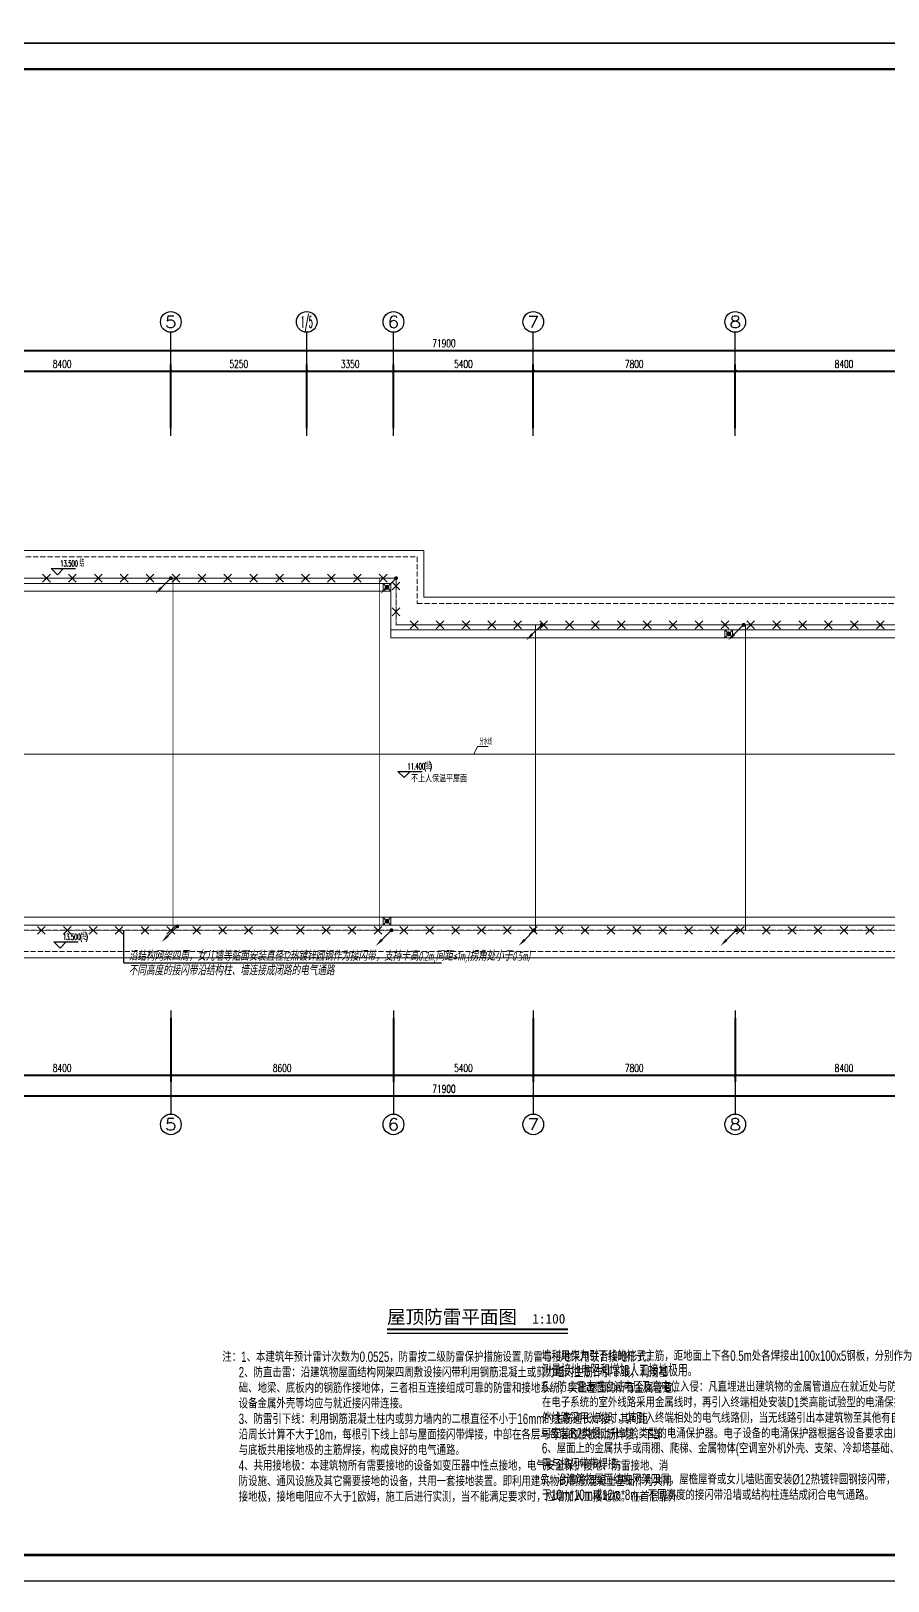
# Model space of a CAD drawing. Extents: x 491024 to 1725648, y 860327 to 1705161.
# Drawn here: x 884631 to 917731, y 1052919 to 1112794 of the extents above; entities that cross this region are included whole.
import ezdxf
from ezdxf.enums import TextEntityAlignment as Align

# ---------------------------------------------------------------- set-up
doc = ezdxf.new("R2010")
doc.units = 0
doc.header["$LTSCALE"] = 1000
doc.header["$MEASUREMENT"] = 0
doc.linetypes.add('DASH', pattern=[0.35, 0.25, -0.1])
doc.layers.get('Defpoints').update_dxf_attribs({"color": 8})
for name, color, linetype in [('AXIS', 8, 'Continuous'), ('AXIS_TEXT', 8, 'Continuous'), ('C-AXIS(轴号)', 8, 'Continuous'), ('C-AXIS-T(字)', 8, 'Continuous'), ('DIM-照明', 3, 'Continuous'), ('DIM_ELEV', 8, 'Continuous'), ('DIM_SYMB', 8, 'Continuous'), ('LWIRE', 4, 'Continuous'), ('PUB_TEXT', 8, 'Continuous'), ('WIRE-避雷', 4, 'Continuous'), ('图框', 140, 'Continuous')]:
    doc.layers.add(name, color=color, linetype=linetype)
for name, color, linetype, lineweight in [('LVTRY', 8, 'Continuous', 13), ('WALL', 8, 'Continuous', 40), ('平面-分水线', 8, 'Continuous', 15), ('平面-排水沟', 8, 'Continuous', 15), ('平面-看线', 8, 'Continuous', 15)]:
    doc.layers.add(name, color=color, linetype=linetype, lineweight=lineweight)
doc.styles.add('_TCH_AXIS', font='COMPLEX', dxfattribs={"bigfont": 'GBCBIG'})
doc.styles.add('_TCH_DIM', font='SIMPLEX.shx', dxfattribs={"width": 0.7, "bigfont": 'GBCBIG.shx'})
doc.styles.add('_TCH_DIM_T3', font='SIMPLEX', dxfattribs={"width": 0.705882, "bigfont": 'GBCBIG'})
doc.styles.add('_TCH_LABEL', font='simhei.ttf')
doc.styles.add('COMPLEX', font='COMPLEX')
doc.styles.add('HZTXT', font='gbeitc.shx', dxfattribs={"width": 0.8, "height": 400, "bigfont": 'hztxt.shx'})
doc.styles.get("Standard").update_dxf_attribs({"font": 'gbenor.shx', "bigfont": 'gbcbig.shx'})
doc.styles.add('zjdz', font='zjdz-s.shx', dxfattribs={"width": 0.7, "bigfont": 'zjdz.shx'})
doc.dimstyles.new('_TCH_ARCH&&100', dxfattribs={"dimtxt": 297.5, "dimasz": 100, "dimexe": 250, "dimexo": 300, "dimgap": 126.25, "dimtad": 1, "dimdec": 0, "dimzin": 0, "dimdsep": 46, "dimtxsty": '_TCH_DIM_T3', "dimblk": 'ARCHTICK', "dimcen": 0.09, "dimclrt": 7, "dimazin": 2, "dimtfac": 1, "dimtdec": 0, "dimtix": 1, "dimtmove": 2, "dimatfit": 3, "dimfxl": 1, "dimtolj": 1, "dimtzin": 0, "dimarcsym": 0})

# ---------------------------------------------------------------- blocks, each defined once
blk = doc.blocks.new('$lvtry$00000171')
for p, q in [((-74, 11), (-11, 74)), ((-70, -27), (27, 70)), ((-53, -53), (53, 53)), ((-27, -70), (70, 27)), ((11, -74), (74, -11))]:
    blk.add_line(p, q)
blk.add_circle((0, 0), 75)
blk.add_point((0, 0))
blk = doc.blocks.new('R5T6Y7TRF')
at = {"layer": '平面-分水线', "elevation": -134}
blk.add_lwpolyline([(392485, -26438), (392785, -26438), (392785, -26738), (392485, -26738)], close=True, dxfattribs=at)
for points in [[(392485, -26438), (392582, -26534)], [(392485, -26738), (392593, -26629)], [(392676, -26629), (392785, -26738)], [(392688, -26534), (392785, -26438)]]:
    blk.add_lwpolyline(points, dxfattribs=at)
at = {"layer": 'LVTRY'}
blk.add_blockref('$lvtry$00000171', (392635, -26588, -134), dxfattribs=at)
blk = doc.blocks.new('_ArchTick')
at = {"color": 0, "linetype": 'ByBlock', "const_width": 0.4}
blk.add_lwpolyline([(-0.5, -0.5), (0.5, 0.5)], dxfattribs=at)
blk = doc.blocks.new('*D174')
at = {"layer": 'AXIS', "color": 0, "lineweight": -2, "transparency": 16777216}
for p, q in [((1293188, 902431), (1293188, 899181)), ((1365088, 902431), (1365088, 899181)), ((1293188, 899431), (1365088, 899431))]:
    blk.add_line(p, q, dxfattribs=at)
at = {"layer": 'Defpoints', "color": 0, "transparency": 16777216}
for p in [(1293188, 902731), (1365088, 902731), (1365088, 899431)]:
    blk.add_point(p, dxfattribs=at)
at = {"layer": 'AXIS', "color": 0, "lineweight": -2, "transparency": 16777216, "xscale": 100, "yscale": 100, "zscale": 100, "rotation": 180}
blk.add_blockref('_ArchTick', (1293188, 899431), dxfattribs=at)
at = {"layer": 'AXIS', "color": 0, "lineweight": -2, "transparency": 16777216, "xscale": 100, "yscale": 100, "zscale": 100}
blk.add_blockref('_ArchTick', (1365088, 899431), dxfattribs=at)
at = {"layer": 'AXIS', "color": 7, "transparency": 16777216, "insert": (1329138, 899706), "char_height": 297.5, "attachment_point": 5, "style": '_TCH_DIM_T3'}
blk.add_mtext('\\A1;71900', dxfattribs=at)
blk = doc.blocks.new('*D170')
at = {"layer": 'AXIS', "color": 0, "lineweight": -2, "transparency": 16777216}
for p, q in [((1310188, 902431), (1310188, 899981)), ((1318588, 902431), (1318588, 899981)), ((1310188, 900231), (1318588, 900231))]:
    blk.add_line(p, q, dxfattribs=at)
at = {"layer": 'Defpoints', "color": 0, "transparency": 16777216}
for p in [(1310188, 902731), (1318588, 902731), (1318588, 900231)]:
    blk.add_point(p, dxfattribs=at)
at = {"layer": 'AXIS', "color": 0, "lineweight": -2, "transparency": 16777216, "xscale": 100, "yscale": 100, "zscale": 100, "rotation": 180}
blk.add_blockref('_ArchTick', (1310188, 900231), dxfattribs=at)
at = {"layer": 'AXIS', "color": 0, "lineweight": -2, "transparency": 16777216, "xscale": 100, "yscale": 100, "zscale": 100}
blk.add_blockref('_ArchTick', (1318588, 900231), dxfattribs=at)
at = {"layer": 'AXIS', "color": 7, "transparency": 16777216, "insert": (1314388, 900506), "char_height": 297.5, "attachment_point": 5, "style": '_TCH_DIM_T3'}
blk.add_mtext('\\A1;8400', dxfattribs=at)
blk = doc.blocks.new('*D169')
at = {"layer": 'AXIS', "color": 0, "lineweight": -2, "transparency": 16777216}
for p, q in [((1318588, 902431), (1318588, 899981)), ((1327188, 902431), (1327188, 899981)), ((1318588, 900231), (1327188, 900231))]:
    blk.add_line(p, q, dxfattribs=at)
at = {"layer": 'Defpoints', "color": 0, "transparency": 16777216}
for p in [(1318588, 902731), (1327188, 902731), (1327188, 900231)]:
    blk.add_point(p, dxfattribs=at)
at = {"layer": 'AXIS', "color": 0, "lineweight": -2, "transparency": 16777216, "xscale": 100, "yscale": 100, "zscale": 100, "rotation": 180}
blk.add_blockref('_ArchTick', (1318588, 900231), dxfattribs=at)
at = {"layer": 'AXIS', "color": 0, "lineweight": -2, "transparency": 16777216, "xscale": 100, "yscale": 100, "zscale": 100}
blk.add_blockref('_ArchTick', (1327188, 900231), dxfattribs=at)
at = {"layer": 'AXIS', "color": 7, "transparency": 16777216, "insert": (1322888, 900506), "char_height": 297.5, "attachment_point": 5, "style": '_TCH_DIM_T3'}
blk.add_mtext('\\A1;8600', dxfattribs=at)
blk = doc.blocks.new('*D168')
at = {"layer": 'AXIS', "color": 0, "lineweight": -2, "transparency": 16777216}
for p, q in [((1327188, 902431), (1327188, 899981)), ((1332588, 902431), (1332588, 899981)), ((1327188, 900231), (1332588, 900231))]:
    blk.add_line(p, q, dxfattribs=at)
at = {"layer": 'Defpoints', "color": 0, "transparency": 16777216}
for p in [(1327188, 902731), (1332588, 902731), (1332588, 900231)]:
    blk.add_point(p, dxfattribs=at)
at = {"layer": 'AXIS', "color": 0, "lineweight": -2, "transparency": 16777216, "xscale": 100, "yscale": 100, "zscale": 100, "rotation": 180}
blk.add_blockref('_ArchTick', (1327188, 900231), dxfattribs=at)
at = {"layer": 'AXIS', "color": 0, "lineweight": -2, "transparency": 16777216, "xscale": 100, "yscale": 100, "zscale": 100}
blk.add_blockref('_ArchTick', (1332588, 900231), dxfattribs=at)
at = {"layer": 'AXIS', "color": 7, "transparency": 16777216, "insert": (1329888, 900506), "char_height": 297.5, "attachment_point": 5, "style": '_TCH_DIM_T3'}
blk.add_mtext('\\A1;5400', dxfattribs=at)
blk = doc.blocks.new('*D167')
at = {"layer": 'AXIS', "color": 0, "lineweight": -2, "transparency": 16777216}
for p, q in [((1332588, 902431), (1332588, 899981)), ((1340388, 902431), (1340388, 899981)), ((1332588, 900231), (1340388, 900231))]:
    blk.add_line(p, q, dxfattribs=at)
at = {"layer": 'Defpoints', "color": 0, "transparency": 16777216}
for p in [(1332588, 902731), (1340388, 902731), (1340388, 900231)]:
    blk.add_point(p, dxfattribs=at)
at = {"layer": 'AXIS', "color": 0, "lineweight": -2, "transparency": 16777216, "xscale": 100, "yscale": 100, "zscale": 100, "rotation": 180}
blk.add_blockref('_ArchTick', (1332588, 900231), dxfattribs=at)
at = {"layer": 'AXIS', "color": 0, "lineweight": -2, "transparency": 16777216, "xscale": 100, "yscale": 100, "zscale": 100}
blk.add_blockref('_ArchTick', (1340388, 900231), dxfattribs=at)
at = {"layer": 'AXIS', "color": 7, "transparency": 16777216, "insert": (1336488, 900506), "char_height": 297.5, "attachment_point": 5, "style": '_TCH_DIM_T3'}
blk.add_mtext('\\A1;7800', dxfattribs=at)
blk = doc.blocks.new('*D166')
at = {"layer": 'AXIS', "color": 0, "lineweight": -2, "transparency": 16777216}
for p, q in [((1340388, 902431), (1340388, 899981)), ((1348788, 902431), (1348788, 899981)), ((1340388, 900231), (1348788, 900231))]:
    blk.add_line(p, q, dxfattribs=at)
at = {"layer": 'Defpoints', "color": 0, "transparency": 16777216}
for p in [(1340388, 902731), (1348788, 902731), (1348788, 900231)]:
    blk.add_point(p, dxfattribs=at)
at = {"layer": 'AXIS', "color": 0, "lineweight": -2, "transparency": 16777216, "xscale": 100, "yscale": 100, "zscale": 100, "rotation": 180}
blk.add_blockref('_ArchTick', (1340388, 900231), dxfattribs=at)
at = {"layer": 'AXIS', "color": 0, "lineweight": -2, "transparency": 16777216, "xscale": 100, "yscale": 100, "zscale": 100}
blk.add_blockref('_ArchTick', (1348788, 900231), dxfattribs=at)
at = {"layer": 'AXIS', "color": 7, "transparency": 16777216, "insert": (1344588, 900506), "char_height": 297.5, "attachment_point": 5, "style": '_TCH_DIM_T3'}
blk.add_mtext('\\A1;8400', dxfattribs=at)
blk = doc.blocks.new('*D163')
at = {"layer": 'AXIS', "color": 0, "lineweight": -2, "transparency": 16777216}
for p, q in [((1293188, 925231), (1293188, 928481)), ((1293188, 928231), (1365088, 928231)), ((1365088, 925231), (1365088, 928481))]:
    blk.add_line(p, q, dxfattribs=at)
at = {"layer": 'Defpoints', "color": 0, "transparency": 16777216}
for p in [(1365088, 928231), (1293188, 924931), (1365088, 924931)]:
    blk.add_point(p, dxfattribs=at)
at = {"layer": 'AXIS', "color": 0, "lineweight": -2, "transparency": 16777216, "xscale": 100, "yscale": 100, "zscale": 100, "rotation": 180}
blk.add_blockref('_ArchTick', (1293188, 928231), dxfattribs=at)
at = {"layer": 'AXIS', "color": 0, "lineweight": -2, "transparency": 16777216, "xscale": 100, "yscale": 100, "zscale": 100}
blk.add_blockref('_ArchTick', (1365088, 928231), dxfattribs=at)
at = {"layer": 'AXIS', "color": 7, "transparency": 16777216, "insert": (1329138, 928506), "char_height": 297.5, "attachment_point": 5, "style": '_TCH_DIM_T3'}
blk.add_mtext('\\A1;71900', dxfattribs=at)
blk = doc.blocks.new('*D159')
at = {"layer": 'AXIS', "color": 0, "lineweight": -2, "transparency": 16777216}
for p, q in [((1310188, 925231), (1310188, 927681)), ((1318588, 925231), (1318588, 927681)), ((1310188, 927431), (1318588, 927431))]:
    blk.add_line(p, q, dxfattribs=at)
at = {"layer": 'Defpoints', "color": 0, "transparency": 16777216}
for p in [(1318588, 927431), (1310188, 924931), (1318588, 924931)]:
    blk.add_point(p, dxfattribs=at)
at = {"layer": 'AXIS', "color": 0, "lineweight": -2, "transparency": 16777216, "xscale": 100, "yscale": 100, "zscale": 100, "rotation": 180}
blk.add_blockref('_ArchTick', (1310188, 927431), dxfattribs=at)
at = {"layer": 'AXIS', "color": 0, "lineweight": -2, "transparency": 16777216, "xscale": 100, "yscale": 100, "zscale": 100}
blk.add_blockref('_ArchTick', (1318588, 927431), dxfattribs=at)
at = {"layer": 'AXIS', "color": 7, "transparency": 16777216, "insert": (1314388, 927706), "char_height": 297.5, "attachment_point": 5, "style": '_TCH_DIM_T3'}
blk.add_mtext('\\A1;8400', dxfattribs=at)
blk = doc.blocks.new('*D158')
at = {"layer": 'AXIS', "color": 0, "lineweight": -2, "transparency": 16777216}
for p, q in [((1318588, 925231), (1318588, 927681)), ((1323838, 925231), (1323838, 927681)), ((1318588, 927431), (1323838, 927431))]:
    blk.add_line(p, q, dxfattribs=at)
at = {"layer": 'Defpoints', "color": 0, "transparency": 16777216}
for p in [(1323838, 927431), (1318588, 924931), (1323838, 924931)]:
    blk.add_point(p, dxfattribs=at)
at = {"layer": 'AXIS', "color": 0, "lineweight": -2, "transparency": 16777216, "xscale": 100, "yscale": 100, "zscale": 100, "rotation": 180}
blk.add_blockref('_ArchTick', (1318588, 927431), dxfattribs=at)
at = {"layer": 'AXIS', "color": 0, "lineweight": -2, "transparency": 16777216, "xscale": 100, "yscale": 100, "zscale": 100}
blk.add_blockref('_ArchTick', (1323838, 927431), dxfattribs=at)
at = {"layer": 'AXIS', "color": 7, "transparency": 16777216, "insert": (1321213, 927706), "char_height": 297.5, "attachment_point": 5, "style": '_TCH_DIM_T3'}
blk.add_mtext('\\A1;5250', dxfattribs=at)
blk = doc.blocks.new('*D157')
at = {"layer": 'AXIS', "color": 0, "lineweight": -2, "transparency": 16777216}
for p, q in [((1323838, 925231), (1323838, 927681)), ((1327188, 925231), (1327188, 927681)), ((1323838, 927431), (1327188, 927431))]:
    blk.add_line(p, q, dxfattribs=at)
at = {"layer": 'Defpoints', "color": 0, "transparency": 16777216}
for p in [(1327188, 927431), (1323838, 924931), (1327188, 924931)]:
    blk.add_point(p, dxfattribs=at)
at = {"layer": 'AXIS', "color": 0, "lineweight": -2, "transparency": 16777216, "xscale": 100, "yscale": 100, "zscale": 100, "rotation": 180}
blk.add_blockref('_ArchTick', (1323838, 927431), dxfattribs=at)
at = {"layer": 'AXIS', "color": 0, "lineweight": -2, "transparency": 16777216, "xscale": 100, "yscale": 100, "zscale": 100}
blk.add_blockref('_ArchTick', (1327188, 927431), dxfattribs=at)
at = {"layer": 'AXIS', "color": 7, "transparency": 16777216, "insert": (1325513, 927706), "char_height": 297.5, "attachment_point": 5, "style": '_TCH_DIM_T3'}
blk.add_mtext('\\A1;3350', dxfattribs=at)
blk = doc.blocks.new('*D156')
at = {"layer": 'AXIS', "color": 0, "lineweight": -2, "transparency": 16777216}
for p, q in [((1327188, 925231), (1327188, 927681)), ((1332588, 925231), (1332588, 927681)), ((1327188, 927431), (1332588, 927431))]:
    blk.add_line(p, q, dxfattribs=at)
at = {"layer": 'Defpoints', "color": 0, "transparency": 16777216}
for p in [(1332588, 927431), (1327188, 924931), (1332588, 924931)]:
    blk.add_point(p, dxfattribs=at)
at = {"layer": 'AXIS', "color": 0, "lineweight": -2, "transparency": 16777216, "xscale": 100, "yscale": 100, "zscale": 100, "rotation": 180}
blk.add_blockref('_ArchTick', (1327188, 927431), dxfattribs=at)
at = {"layer": 'AXIS', "color": 0, "lineweight": -2, "transparency": 16777216, "xscale": 100, "yscale": 100, "zscale": 100}
blk.add_blockref('_ArchTick', (1332588, 927431), dxfattribs=at)
at = {"layer": 'AXIS', "color": 7, "transparency": 16777216, "insert": (1329888, 927706), "char_height": 297.5, "attachment_point": 5, "style": '_TCH_DIM_T3'}
blk.add_mtext('\\A1;5400', dxfattribs=at)
blk = doc.blocks.new('*D155')
at = {"layer": 'AXIS', "color": 0, "lineweight": -2, "transparency": 16777216}
for p, q in [((1332588, 925231), (1332588, 927681)), ((1340388, 925231), (1340388, 927681)), ((1332588, 927431), (1340388, 927431))]:
    blk.add_line(p, q, dxfattribs=at)
at = {"layer": 'Defpoints', "color": 0, "transparency": 16777216}
for p in [(1340388, 927431), (1332588, 924931), (1340388, 924931)]:
    blk.add_point(p, dxfattribs=at)
at = {"layer": 'AXIS', "color": 0, "lineweight": -2, "transparency": 16777216, "xscale": 100, "yscale": 100, "zscale": 100, "rotation": 180}
blk.add_blockref('_ArchTick', (1332588, 927431), dxfattribs=at)
at = {"layer": 'AXIS', "color": 0, "lineweight": -2, "transparency": 16777216, "xscale": 100, "yscale": 100, "zscale": 100}
blk.add_blockref('_ArchTick', (1340388, 927431), dxfattribs=at)
at = {"layer": 'AXIS', "color": 7, "transparency": 16777216, "insert": (1336488, 927706), "char_height": 297.5, "attachment_point": 5, "style": '_TCH_DIM_T3'}
blk.add_mtext('\\A1;7800', dxfattribs=at)
blk = doc.blocks.new('*D154')
at = {"layer": 'AXIS', "color": 0, "lineweight": -2, "transparency": 16777216}
for p, q in [((1340388, 925231), (1340388, 927681)), ((1348788, 925231), (1348788, 927681)), ((1340388, 927431), (1348788, 927431))]:
    blk.add_line(p, q, dxfattribs=at)
at = {"layer": 'Defpoints', "color": 0, "transparency": 16777216}
for p in [(1348788, 927431), (1340388, 924931), (1348788, 924931)]:
    blk.add_point(p, dxfattribs=at)
at = {"layer": 'AXIS', "color": 0, "lineweight": -2, "transparency": 16777216, "xscale": 100, "yscale": 100, "zscale": 100, "rotation": 180}
blk.add_blockref('_ArchTick', (1340388, 927431), dxfattribs=at)
at = {"layer": 'AXIS', "color": 0, "lineweight": -2, "transparency": 16777216, "xscale": 100, "yscale": 100, "zscale": 100}
blk.add_blockref('_ArchTick', (1348788, 927431), dxfattribs=at)
at = {"layer": 'AXIS', "color": 7, "transparency": 16777216, "insert": (1344588, 927706), "char_height": 297.5, "attachment_point": 5, "style": '_TCH_DIM_T3'}
blk.add_mtext('\\A1;8400', dxfattribs=at)
blk = doc.blocks.new('_AXISO')
blk.add_circle((0, 0), 0.5)
at = {"layer": 'AXIS_TEXT', "style": 'COMPLEX', "width": 1.041667}
blk.add_attdef('A', text='', height=0.56, dxfattribs=at).set_placement((-0.25, -0.28), (0.25, -0.28), align=Align.FIT)
blk = doc.blocks.new('$TelecSys$00000009')
for p, q in [((-0.5, 0.5), (0.5, -0.5)), ((0.5, 0.5), (-0.5, -0.5))]:
    blk.add_line(p, q)
blk = doc.blocks.new('$TelecSys$00000080')
for p, q in [((-0.7, -0.7), (0, 0)), ((0.1, 0.1), (0.1, 0.1)), ((-0.1, -0.1), (-0.1, -0.1))]:
    blk.add_line(p, q)
at = {"const_width": 0.142}
blk.add_lwpolyline([(0.07, 0, 1), (-0.07, 0, 1)], format="xyb", close=True, dxfattribs=at)
blk.add_solid([(-0.63, -0.77), (-0.77, -0.63), (-1.15, -1.15)])
at = {"width": 0.8, "flags": 9}
blk.add_attdef('A', (0, 0), '', height=0.00002, rotation=180, dxfattribs=at)
blk = doc.blocks.new('ASDFSGDH')
at = {"layer": 'C-AXIS(轴号)', "color": 8}
for p, q in [((1318587.7, 924931.1), (1318587.7, 928931.1)), ((1323837.7, 924931.1), (1323837.7, 928931.1)), ((1327187.7, 924931.1), (1327187.7, 928931.1)), ((1332587.7, 924931.1), (1332587.7, 928931.1)), ((1340387.7, 924931.1), (1340387.7, 928931.1)), ((1318587.7, 902731.1), (1318587.7, 898731.1)), ((1327187.7, 902731.1), (1327187.7, 898731.1)), ((1332587.7, 902731.1), (1332587.7, 898731.1)), ((1340387.7, 902731.1), (1340387.7, 898731.1))]:
    blk.add_line(p, q, dxfattribs=at)
at = {"layer": 'DIM_ELEV', "color": 8}
for p, q in [((1314207.9, 919560), (1313967.9, 919800)), ((1313967.9, 919800), (1314903.2, 919800)), ((1314207.9, 919560), (1314447.9, 919800)), ((1327597.3, 911727.3), (1327357.3, 911967.3)), ((1327357.3, 911967.3), (1328292.6, 911967.3)), ((1327597.3, 911727.3), (1327837.3, 911967.3)), ((1314311.3, 905139.2), (1314071.3, 905379.2)), ((1314071.3, 905379.2), (1315006.6, 905379.2)), ((1314311.3, 905139.2), (1314551.3, 905379.2))]:
    blk.add_line(p, q, dxfattribs=at)
at = {"layer": '平面-排水沟', "color": 8}
for p, q in [((1330294, 912631.1), (1330427.1, 912928.5)), ((1330294, 912631.1), (1330427.1, 912928.5)), ((1330294, 912631.1), (1330427.1, 912928.5)), ((1330294, 912631.1), (1330427.1, 912928.5)), ((1330427.1, 912928.5), (1330842, 912928.5))]:
    blk.add_line(p, q, dxfattribs=at)
for points in [[(1293287.7, 918931.1), (1327087.7, 918931.1)], [(1327087.7, 917431.1), (1327087.7, 917131.1)], [(1327087.7, 917131.1), (1357287.7, 917131.1)], [(1293287.7, 912631.1), (1364987.7, 912631.1)], [(1293287.7, 906331.1), (1364987.7, 906331.1)]]:
    blk.add_lwpolyline(points, dxfattribs=at)
at = {"layer": '平面-看线', "color": 8}
for points in [[(1292017.7, 920501.1), (1328357.7, 920501.1), (1328357.7, 918701.1), (1358557.7, 918701.1), (1358557.7, 916801.1), (1366257.7, 916801.1), (1366257.7, 904761.1), (1292017.7, 904761.1)], [(1293287.7, 919231.1), (1327087.7, 919231.1), (1327087.7, 917431.1), (1357287.7, 917431.1), (1357287.7, 915531.1), (1364987.7, 915531.1), (1364987.7, 906031.1), (1293287.7, 906031.1)]]:
    blk.add_lwpolyline(points, close=True, dxfattribs=at)
at = {"layer": '平面-看线', "color": 8, "linetype": 'DASH', "ltscale": 0.8}
for points in [[(1292267.7, 920251.1), (1328107.7, 920251.1), (1328107.7, 918451.1), (1358307.7, 918451.1), (1358307.7, 916551.1), (1366007.7, 916551.1), (1366007.7, 905011.1), (1292267.7, 905011.1)], [(1293087.7, 919431.1), (1327287.7, 919431.1), (1327287.7, 917631.1), (1357487.7, 917631.1), (1357487.7, 915731.1), (1365187.7, 915731.1), (1365187.7, 905831.1), (1293087.7, 905831.1)]]:
    blk.add_lwpolyline(points, close=True, dxfattribs=at)
at = {"color": 8}
for p in [(934302.8, 945668.7, 134.4), (947502.8, 943868.7, 134.4), (934302.8, 932768.7, 134.4)]:
    blk.add_blockref('R5T6Y7TRF', p, dxfattribs=at)
at = {"layer": 'C-AXIS(轴号)', "color": 8}
ref = blk.add_blockref('_AXISO', (1318587.7, 929331.1), dxfattribs=dict(at, xscale=800, yscale=800, zscale=800))
ref.add_attrib('A', '5', dxfattribs={"layer": 'C-AXIS-T(字)', "height": 452.5, "style": '_TCH_AXIS', "width": 1.5}).set_placement((1318361.4, 929104.8), (1318814, 929104.8), align=Align.FIT)
ref = blk.add_blockref('_AXISO', (1323837.7, 929331.1), dxfattribs=dict(at, xscale=800, yscale=800, zscale=800))
ref.add_attrib('A', '1/5', dxfattribs={"layer": 'C-AXIS-T(字)', "height": 452.55, "style": '_TCH_AXIS', "width": 0.411765}).set_placement((1323611.4, 929104.8), (1324064, 929104.8), align=Align.FIT)
ref = blk.add_blockref('_AXISO', (1327187.7, 929331.1), dxfattribs=dict(at, xscale=800, yscale=800, zscale=800))
ref.add_attrib('A', '6', dxfattribs={"layer": 'C-AXIS-T(字)', "height": 452.5, "style": '_TCH_AXIS', "width": 1.5}).set_placement((1326961.4, 929104.8), (1327414, 929104.8), align=Align.FIT)
ref = blk.add_blockref('_AXISO', (1332587.7, 929331.1), dxfattribs=dict(at, xscale=800, yscale=800, zscale=800))
ref.add_attrib('A', '7', dxfattribs={"layer": 'C-AXIS-T(字)', "height": 452.5, "style": '_TCH_AXIS', "width": 1.5}).set_placement((1332361.4, 929104.8), (1332814, 929104.8), align=Align.FIT)
ref = blk.add_blockref('_AXISO', (1340387.7, 929331.1), dxfattribs=dict(at, xscale=800, yscale=800, zscale=800))
ref.add_attrib('A', '8', dxfattribs={"layer": 'C-AXIS-T(字)', "height": 452.5, "style": '_TCH_AXIS', "width": 1.5}).set_placement((1340161.4, 929104.8), (1340614, 929104.8), align=Align.FIT)
ref = blk.add_blockref('_AXISO', (1318587.7, 898331.1), dxfattribs=dict(at, xscale=800, yscale=800, zscale=800))
ref.add_attrib('A', '5', dxfattribs={"layer": 'C-AXIS-T(字)', "height": 452.5, "style": '_TCH_AXIS', "width": 1.5}).set_placement((1318361.4, 898104.8), (1318814, 898104.8), align=Align.FIT)
ref = blk.add_blockref('_AXISO', (1327187.7, 898331.1), dxfattribs=dict(at, xscale=800, yscale=800, zscale=800))
ref.add_attrib('A', '6', dxfattribs={"layer": 'C-AXIS-T(字)', "height": 452.5, "style": '_TCH_AXIS', "width": 1.5}).set_placement((1326961.4, 898104.8), (1327414, 898104.8), align=Align.FIT)
ref = blk.add_blockref('_AXISO', (1332587.7, 898331.1), dxfattribs=dict(at, xscale=800, yscale=800, zscale=800))
ref.add_attrib('A', '7', dxfattribs={"layer": 'C-AXIS-T(字)', "height": 452.5, "style": '_TCH_AXIS', "width": 1.5}).set_placement((1332361.4, 898104.8), (1332814, 898104.8), align=Align.FIT)
ref = blk.add_blockref('_AXISO', (1340387.7, 898331.1), dxfattribs=dict(at, xscale=800, yscale=800, zscale=800))
ref.add_attrib('A', '8', dxfattribs={"layer": 'C-AXIS-T(字)', "height": 452.5, "style": '_TCH_AXIS', "width": 1.5}).set_placement((1340161.4, 898104.8), (1340614, 898104.8), align=Align.FIT)
at = {"layer": 'PUB_TEXT', "color": 8, "style": '_TCH_DIM'}
for s, height, width, p in [('13.500', 238, 0.494118, (1314319.2, 919880.1)), ('结', 270.1, 0.7, (1315061.6, 919880.1)), ('分水线', 231.49, 0.7, (1330509.6, 912997.1)), ('11.400', 238, 0.494118, (1327731, 912047.4)), ('(', 238, 0.494118, (1328372.6, 912047.4)), ('结', 270.1, 0.7, (1328451, 912047.4)), (')', 238, 0.494118, (1328588.6, 912047.4)), ('13.500', 238, 0.494118, (1314422.6, 905459.3)), ('(', 238, 0.494118, (1315086.6, 905459.3)), ('结', 270.1, 0.7, (1315165, 905459.3)), (')', 238, 0.494118, (1315302.6, 905459.3))]:
    blk.add_text(s, height=height, dxfattribs=dict(at, width=width)).set_placement(p)
at = {"layer": 'PUB_TEXT', "color": 8}
blk.add_text('不上人保温平屋面', height=270.07, dxfattribs=at).set_placement((1327866.8, 911546.4))
at = {"layer": 'AXIS', "color": 8}
for p1, p2, distance, picture, middle in [((1293187.7, 924931.1), (1365087.7, 924931.1), 3300, '*D163', (1329137.7, 928506.1)), ((1310187.7, 924931.1), (1318587.7, 924931.1), 2500, '*D159', (1314387.7, 927706.1)), ((1318587.7, 924931.1), (1323837.7, 924931.1), 2500, '*D158', (1321212.7, 927706.1)), ((1323837.7, 924931.1), (1327187.7, 924931.1), 2500, '*D157', (1325512.7, 927706.1)), ((1327187.7, 924931.1), (1332587.7, 924931.1), 2500, '*D156', (1329887.7, 927706.1)), ((1332587.7, 924931.1), (1340387.7, 924931.1), 2500, '*D155', (1336487.7, 927706.1)), ((1340387.7, 924931.1), (1348787.7, 924931.1), 2500, '*D154', (1344587.7, 927706.1)), ((1293187.7, 902731.1), (1365087.7, 902731.1), -3300, '*D174', (1329137.7, 899706.1)), ((1310187.7, 902731.1), (1318587.7, 902731.1), -2500, '*D170', (1314387.7, 900506.1)), ((1318587.7, 902731.1), (1327187.7, 902731.1), -2500, '*D169', (1322887.7, 900506.1)), ((1327187.7, 902731.1), (1332587.7, 902731.1), -2500, '*D168', (1329887.7, 900506.1)), ((1332587.7, 902731.1), (1340387.7, 902731.1), -2500, '*D167', (1336487.7, 900506.1)), ((1340387.7, 902731.1), (1348787.7, 902731.1), -2500, '*D166', (1344587.7, 900506.1))]:
    dim = blk.add_aligned_dim(p1=p1, p2=p2, distance=distance, dimstyle='_TCH_ARCH&&100', dxfattribs=at)
    dim.commit()
    dim.dimension.update_dxf_attribs({"geometry": picture, "text_midpoint": middle})

msp = doc.modelspace()

# ---------------------------------------------------------------- linework, layer by layer
at = {"layer": 'DIM-照明', "color": 0}
for q in [(888220.2, 1078056.1), (900481.9, 1076799.1)]:
    msp.add_line((888220.2, 1076799.1), q, dxfattribs=at)
at = {"layer": 'DIM_SYMB', "const_width": 70}
msp.add_lwpolyline([(898382.7, 1062637.7), (905368.5, 1062637.7)], dxfattribs=at)
at = {"layer": 'DIM_SYMB'}
msp.add_lwpolyline([(898382.7, 1062497.7), (905368.5, 1062497.7)], dxfattribs=at)
at = {"layer": 'WIRE-避雷', "const_width": 30}
for points in [[(864531, 1091656.1), (864531, 1078056.1), (936631, 1078056.1), (936631, 1087956.1), (928931, 1087956.1), (928931, 1089856.1), (898731, 1089856.1), (898731, 1091656.1), (864531, 1091656.1)], [(890115.6, 1078056.1), (890115.6, 1091656.1)], [(898098.1, 1078056.1), (898098.1, 1091656.1)], [(904115.6, 1078056.1), (904115.6, 1089856.1)], [(912226.3, 1078056.1), (912226.3, 1089856.1)]]:
    msp.add_lwpolyline(points, dxfattribs=at)
at = {"layer": 'WIRE-避雷', "color": 2, "const_width": 30}
msp.add_lwpolyline([(864531, 1084856.1), (936631, 1084856.1)], dxfattribs=at)
at = {"layer": '图框'}
for points in [[(850413, 1112318.7), (955513, 1112318.7), (955513, 1171718.7), (850413, 1171718.7)], [(850413, 1052918.7), (955513, 1052918.7), (955513, 1112318.7), (850413, 1112318.7)]]:
    msp.add_lwpolyline(points, close=True, dxfattribs=at)
at = {"layer": '图框', "const_width": 100}
msp.add_lwpolyline([(852913, 1053918.7), (954513, 1053918.7), (954513, 1111318.7), (852913, 1111318.7)], close=True, dxfattribs=at)

# ---------------------------------------------------------------- block references
at = {"layer": 'LWIRE', "xscale": 300, "yscale": 300, "zscale": 300}
for p, rotation in [((885231, 1091656.1), 179.9999999954339), ((886231, 1091656.1), 179.9999999954339), ((887231, 1091656.1), 179.9999999954339), ((888231, 1091656.1), 179.9999999954339), ((889231, 1091656.1), 179.9999999954339), ((890231, 1091656.1), 179.9999999954339), ((891231, 1091656.1), 179.9999999954339), ((892231, 1091656.1), 179.9999999954339), ((893231, 1091656.1), 179.9999999954339), ((894231, 1091656.1), 179.9999999954339), ((895231, 1091656.1), 179.9999999954339), ((896231, 1091656.1), 179.9999999954339), ((897231, 1091656.1), 179.9999999954339), ((898231, 1091656.1), 179.9999999954339), ((898731, 1091356.1), 89.99999999330768), ((898731, 1090356.1), 89.99999999330768), ((899431, 1089856.1), 179.9999999933078), ((900431, 1089856.1), 179.9999999933078), ((901431, 1089856.1), 179.9999999933078), ((902431, 1089856.1), 179.9999999933078), ((903431, 1089856.1), 179.9999999933078), ((904431, 1089856.1), 179.9999999933078), ((905431, 1089856.1), 179.9999999933078), ((906431, 1089856.1), 179.9999999933078), ((907431, 1089856.1), 179.9999999933078), ((908431, 1089856.1), 179.9999999933078), ((909431, 1089856.1), 179.9999999933078), ((910431, 1089856.1), 179.9999999933078), ((911431, 1089856.1), 179.9999999933078), ((912431, 1089856.1), 179.9999999933078), ((913431, 1089856.1), 179.9999999933078), ((914431, 1089856.1), 179.9999999933078), ((915431, 1089856.1), 179.9999999933078), ((916431, 1089856.1), 179.9999999933078), ((917431, 1089856.1), 179.9999999933078), ((885031, 1078056.1), 359.9999999790235), ((886031, 1078056.1), 359.9999999790235), ((887031, 1078056.1), 359.9999999790235), ((888031, 1078056.1), 359.9999999790235), ((889031, 1078056.1), 359.9999999790235), ((890031, 1078056.1), 359.9999999790235), ((891031, 1078056.1), 359.9999999790235), ((892031, 1078056.1), 359.9999999790235), ((893031, 1078056.1), 359.9999999790235), ((894031, 1078056.1), 359.9999999790235), ((895031, 1078056.1), 359.9999999790235), ((896031, 1078056.1), 359.9999999790235), ((897031, 1078056.1), 359.9999999790235), ((898031, 1078056.1), 359.9999999790235), ((899031, 1078056.1), 359.9999999790235), ((900031, 1078056.1), 359.9999999790235), ((901031, 1078056.1), 359.9999999790235), ((902031, 1078056.1), 359.9999999790235), ((903031, 1078056.1), 359.9999999790235), ((904031, 1078056.1), 359.9999999790235), ((905031, 1078056.1), 359.9999999790235), ((906031, 1078056.1), 359.9999999790235), ((907031, 1078056.1), 359.9999999790235), ((908031, 1078056.1), 359.9999999790235), ((909031, 1078056.1), 359.9999999790235), ((910031, 1078056.1), 359.9999999790235), ((911031, 1078056.1), 359.9999999790235), ((912031, 1078056.1), 359.9999999790235), ((913031, 1078056.1), 359.9999999790235), ((914031, 1078056.1), 359.9999999790235), ((915031, 1078056.1), 359.9999999790235), ((916031, 1078056.1), 359.9999999790235), ((917031, 1078056.1), 359.9999999790235)]:
    msp.add_blockref('$TelecSys$00000009', p, dxfattribs=dict(at, rotation=rotation))
at = {"layer": 'LWIRE', "xscale": 525, "yscale": 525, "zscale": 525}
for p in [(890031, 1091656.1), (898731, 1091656.1), (904355.8, 1089856.1), (912155.8, 1089856.1), (890281, 1078206.1), (898551.2, 1078056.1), (904066.7, 1078056.1), (911866.7, 1078056.1)]:
    msp.add_blockref('$TelecSys$00000080', p, dxfattribs=at)
at = {"layer": 'WALL'}
msp.add_blockref('ASDFSGDH', (-428556.7, 172225.1), dxfattribs=at)

# ---------------------------------------------------------------- texts
at = {"layer": 'DIM-照明', "color": 0, "style": 'HZTXT', "width": 0.7}
for s, p in [('沿结构网架四周，女儿墙等贴面安装直径12热镀锌圆钢作为接闪带，支持卡高0.2m,间距≤1m,(拐角处小于0.5m)', (888406.5, 1076880.4)), ('不同高度的接闪带沿结构柱、墙连接成闭路的电气通路', (888406.5, 1076320.1))]:
    msp.add_text(s, height=350, dxfattribs=at).set_placement(p)
at = {"layer": 'DIM-照明', "color": 7, "linetype": 'Continuous', "style": 'zjdz', "width": 0.7}
for s, height, p in [('注：1、本建筑年预计雷计次数为0.0525，防雷按二级防雷保护措施设置,防雷与接地采用联合接地形式。', 400, (892019.5, 1061383.7)), ('墙利用作为引下线的柱子主筋，距地面上下各0.5m处各焊接出100x100x5钢板，分别作为', 400, (904358.2, 1061421.6)), ('2、防直击雷：沿建筑物屋面结构网架四周敷设接闪带利用钢筋混凝土或剪力墙内主筋作引下线，利用基', 400, (892653, 1060783.3)), ('测量接地电阻和增加人工接地极用。', 466.667, (904358.2, 1060821.2)), ('础、地梁、底板内的钢筋作接地体，三者相互连接组成可靠的防雷和接地系统；突出屋面的所有金属管道、', 400, (892653, 1060182.9)), ('5、防止雷击感应过电压及高电位入侵：凡直埋进出建筑物的金属管道应在就近处与防雷接地装置相连。', 400, (904393.7, 1060228.4)), ('设备金属外壳等均应与就近接闪带连接。', 400, (892653, 1059582.6)), ('在电子系统的室外线路采用金属线时，再引入终端相处安装D1类高能试验型的电涌保护器。电子系统的室', 400, (904363.3, 1059626.8)), ('3、防雷引下线：利用钢筋混凝土柱内或剪力墙内的二根直径不小于16mm的主筋通长焊接，其间距', 400, (892653, 1058982.2)), ('外线路采用光缆时，其引入终端相处的电气线路侧，当无线路引出本建筑物至其他有自己接地装置的设备时，', 400, (904363.3, 1059026.4)), ('沿周长计算不大于18m，每根引下线上部与屋面接闪带焊接，中部在各层与每层的楼板钢筋焊接，下部', 400, (892653, 1058381.8)), ('可安装B2类慢上升试验类型的电涌保护器。电子设备的电涌保护器根据各设备要求由厂家或弱电专业公司配置。', 400, (904363.3, 1058426.1)), ('与底板共用接地极的主筋焊接，构成良好的电气通路。', 400, (892653, 1057781.5)), ('6、屋面上的金属扶手或雨棚、爬梯、金属物体(空调室外机外壳、支架、冷却塔基础、配电箱箱体等)均', 400, (904363.3, 1057851.1)), ('4、共用接地极：本建筑物所有需要接地的设备如变压器中性点接地，电气安全保护接地、防雷接地、消', 400, (892653, 1057181.1)), ('需与接闪带带焊接。', 400, (904363.3, 1057250.8)), ('防设施、通风设施及其它需要接地的设备，共用一套接地装置。即利用建筑物的钢筋混凝土基础作为共用', 400, (892653, 1056580.8)), ('7、沿建筑物屋面结构网架四周，屋檐屋脊或女儿墙贴面安装%%C12热镀锌圆钢接闪带，接闪带网格不大', 400, (904363.3, 1056650.4)), ('接地极，接地电阻应不大于1欧姆，施工后进行实测，当不能满足要求时，应增加人工接地极。在首层靠外', 400, (892653, 1055980.4)), ('于10m*10m或12m*8m。不同高度的接闪带沿墙或结构柱连结成闭合电气通路。', 400, (904363.3, 1056050))]:
    msp.add_text(s, height=height, dxfattribs=at).set_placement(p)
at = {"layer": 'DIM_SYMB', "color": 7, "style": '_TCH_LABEL'}
for s, height, p in [('屋顶防雷平面图', 525.74, (898382.7, 1062860.4)), ('1:100', 375.53, (903992.1, 1062860.4))]:
    msp.add_text(s, height=height, dxfattribs=at).set_placement(p)

doc.saveas('drawing.dxf')
